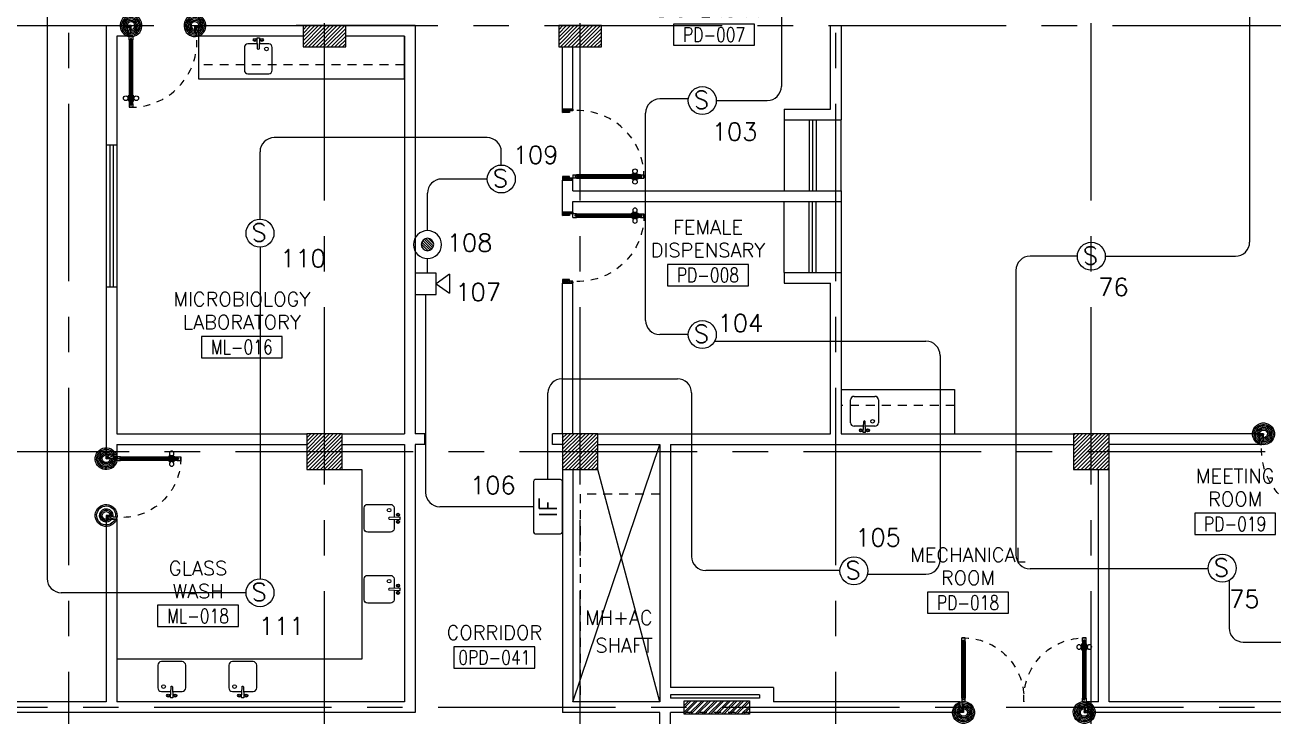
# Model space of a CAD drawing. Extents: x -0.4 to 91.7, y -13.9 to 77.4.
# Drawn here: x 21.38 to 38.96, y 22.93 to 32.66 of the extents above; entities that cross this region are included whole.
import ezdxf
from ezdxf.enums import TextEntityAlignment as Align

# ---------------------------------------------------------------- set-up
doc = ezdxf.new("R2010")
doc.units = 0
doc.header["$MEASUREMENT"] = 0
for name, pattern in [('CENTERX2', [4, 2.5, -0.5, 0.5, -0.5]), ('HIDDEN', [0.375, 0.25, -0.125]), ('HIDDEN2', [0.1875, 0.125, -0.0625])]:
    doc.linetypes.add(name, pattern=pattern)
doc.layers.get('0').update_dxf_attribs({"color": 11, "linetype": 'CONTINUOUS'})
for name, color, linetype in [('AXES', 11, 'CENTERX2'), ('COL', 11, 'CONTINUOUS'), ('COUNTER', 11, 'CONTINUOUS'), ('DOOR', 11, 'CONTINUOUS'), ('E-FIRE', 4, 'CONTINUOUS'), ('E-WIRE', 4, 'CONTINUOUS'), ('FHC', 11, 'CONTINUOUS'), ('GAR', 11, 'CONTINUOUS'), ('HAT', 11, 'CONTINUOUS'), ('HIDDEN', 11, 'HIDDEN2'), ('Locker', 11, 'CONTINUOUS'), ('ME-FIX', 11, 'CONTINUOUS'), ('RM-BOX', 11, 'CONTINUOUS'), ('RM-NAME', 11, 'CONTINUOUS'), ('RM-NO', 11, 'CONTINUOUS'), ('WALL', 11, 'CONTINUOUS'), ('WIN', 11, 'CONTINUOUS')]:
    doc.layers.add(name, color=color, linetype=linetype)
doc.styles.add('ROMANS', font='ROMANS.shx', dxfattribs={"width": 0.6})

# ---------------------------------------------------------------- blocks, each defined once
blk = doc.blocks.new('A$C272A55A0')
at = {"layer": 'DOOR', "color": 0, "linetype": 'ByBlock'}
for p, q in [((0, 900), (0, 1050)), ((50, 1050), (0, 1050)), ((0, 900), (25, 900)), ((25, 950), (50, 950)), ((25, 900), (25, 950)), ((75, 900), (25, 900)), ((25, 850), (25, 900)), ((50, 950), (50, 1050)), ((75, 900), (75, 850)), ((1725, 900), (1775, 900)), ((1725, 900), (1725, 850)), ((1750, 950), (1750, 1050)), ((1750, 1050), (1800, 1050)), ((1775, 950), (1750, 950)), ((1775, 900), (1775, 950)), ((1800, 900), (1775, 900)), ((1775, 850), (1775, 900)), ((1800, 1050), (1800, 900)), ((42, 850), (25, 850)), ((58, 870), (42, 870)), ((42, 870), (42, 850)), ((58, 850), (58, 870)), ((75, 850), (58, 850)), ((1725, 850), (1742, 850)), ((1742, 870), (1758, 870)), ((1742, 850), (1742, 870)), ((1758, 870), (1758, 850)), ((1758, 850), (1775, 850)), ((25, 50), (42, 50)), ((25, 50), (25, 0)), ((25, 0), (75, 0)), ((75, 0), (25, 0)), ((42, 50), (42, 30)), ((42, 30), (58, 30)), ((58, 50), (75, 50)), ((58, 50), (58, 30)), ((75, 50), (75, 0)), ((1718, 160), (1709, 160)), ((1709, 95), (1709, 160)), ((1718, 95), (1709, 95)), ((1725, 173), (1718, 173)), ((1718, 173), (1718, 83)), ((1718, 95), (1718, 160)), ((1725, 83), (1718, 83)), ((1742, 50), (1725, 50)), ((1725, 50), (1725, 0)), ((1775, 0), (1725, 0)), ((1725, 0), (1775, 0)), ((1742, 50), (1742, 30)), ((1758, 30), (1742, 30)), ((1775, 50), (1758, 50)), ((1758, 50), (1758, 30)), ((1775, 173), (1782, 173)), ((1775, 83), (1782, 83)), ((1775, 50), (1775, 0)), ((1782, 173), (1782, 83)), ((1782, 160), (1791, 160)), ((1782, 95), (1782, 160)), ((1782, 95), (1791, 95)), ((1791, 95), (1791, 160))]:
    blk.add_line(p, q, dxfattribs=at)
at = {"layer": 'DOOR', "color": 9, "linetype": 'ByBlock'}
for p, q in [((50, 1050), (0, 1010)), ((50, 1050), (0, 937)), ((50, 1050), (37, 950)), ((1750, 1050), (1800, 1010)), ((1750, 1050), (1800, 937)), ((1750, 1050), (1763, 950))]:
    blk.add_line(p, q, dxfattribs=at)
at = {"layer": 'DOOR', "linetype": 'ByBlock'}
for p, q in [((25, 850), (25, 50)), ((42, 850), (42, 50)), ((58, 850), (58, 50)), ((75, 50), (75, 850)), ((1725, 50), (1725, 850)), ((1742, 850), (1742, 50)), ((1758, 850), (1758, 50)), ((1775, 850), (1775, 50))]:
    blk.add_line(p, q, dxfattribs=at)
at = {"layer": 'DOOR', "color": 0, "linetype": 'ByBlock'}
for centre in [(1676, 128), (1824, 128)]:
    blk.add_circle(centre, 32.4, dxfattribs=at)
at = {"layer": 'DOOR', "color": 9, "linetype": 'ByBlock'}
for centre, radius, start, end in [((50, 1050), 54.4, 203.2074, 270), ((50, 1050), 74.4, 227.7764, 270), ((50, 1050), 94.4, 238.0182, 270), ((50, 1050), 114, 244.0838, 257.3774), ((50, 1050), 134, 248.1598, 259.28), ((50, 1050), 154, 251.1053, 256.2858), ((50, 1050), 34.4, 180, 270), ((50, 1050), 14.4, 180, 270), ((1750, 1050), 14.4, 270, 0), ((1750, 1050), 34.4, 270, 0), ((1750, 1050), 54.4, 270, 336.7926), ((1750, 1050), 74.4, 270, 312.2236), ((1750, 1050), 94.4, 270, 301.9818), ((1750, 1050), 114, 282.6226, 295.9162), ((1750, 1050), 134, 280.72, 291.8402), ((1750, 1050), 154, 283.7142, 288.8947)]:
    blk.add_arc(centre, radius, start, end, dxfattribs=at)
at = {"layer": 'DOOR', "linetype": 'HIDDEN', "ltscale": 0.5}
for centre, start, end in [((50, 851), 268.3174, 3.2965), ((1750, 851), 176.7035, 271.6826)]:
    blk.add_arc(centre, 851, start, end, dxfattribs=at)
at = {"layer": 'WALL', "linetype": 'ByBlock'}
blk.add_line((1800, 900), (1800, 1050), dxfattribs=at)
blk = doc.blocks.new('*X88')
at = {"color": 0}
for p, q in [((49339, 32263), (49838, 32761)), ((49339, 32316), (49785, 32761)), ((49339, 32369), (49732, 32761)), ((49339, 32422), (49679, 32761)), ((49339, 32475), (49625, 32761)), ((49339, 32528), (49572, 32761)), ((49339, 32581), (49519, 32761)), ((49339, 32634), (49466, 32761)), ((49339, 32687), (49413, 32761)), ((49339, 32740), (49360, 32761)), ((49391, 32261), (49839, 32710)), ((49444, 32261), (49839, 32657)), ((49497, 32261), (49839, 32603)), ((49550, 32261), (49839, 32550)), ((49603, 32261), (49839, 32497)), ((49656, 32261), (49839, 32444)), ((49709, 32261), (49839, 32391)), ((49762, 32261), (49839, 32338)), ((49815, 32261), (49839, 32285))]:
    blk.add_line(p, q, dxfattribs=at)
blk = doc.blocks.new('COL50')
at = {"layer": 'COL'}
blk.add_lwpolyline([(-250, 250), (-250, -250), (250, -250), (250, 250)], close=True, dxfattribs=at)
blk = doc.blocks.new('RM1')
at = {"layer": 'RM-BOX'}
blk.add_lwpolyline([(570, -200), (-570, -200), (-570, -500), (570, -500)], close=True, dxfattribs=at)
at = {"layer": 'RM-NAME', "style": 'ROMANS'}
for tag, p in [('ROOMNAME1', (0, 324)), ('ROOMNAME2', (0, 0))]:
    blk.add_attdef(tag, text='', height=200, dxfattribs=at).set_placement(p, align=Align.MIDDLE)
at = {"layer": 'RM-NO', "style": 'ROMANS', "width": 0.8}
blk.add_attdef('ROOMNO', text='', height=200, dxfattribs=at).set_placement((0, -350), align=Align.MIDDLE)
blk = doc.blocks.new('DOOR90')
at = {"layer": 'DOOR', "color": 7, "linetype": 'ByBlock'}
for p, q in [((-150, 0), (0, 0)), ((-150, 0), (-150, -25)), ((0, -50), (-114, 0)), ((0, -50), (-40, 0)), ((0, -50), (0, 0)), ((-1000, -25), (-1050, -25)), ((-1050, -75), (-1050, -25)), ((-1050, -25), (-1050, -75)), ((-1000, -75), (-1050, -75)), ((-1000, -42), (-1020, -42)), ((-1020, -42), (-1020, -58)), ((-1000, -58), (-1020, -58)), ((-1000, -25), (-1000, -42)), ((-1000, -58), (-1000, -75)), ((-878, -18), (-968, -18)), ((-968, -25), (-968, -18)), ((-968, -75), (-968, -82)), ((-878, -82), (-968, -82)), ((-955, -9), (-890, -9)), ((-955, -18), (-955, -9)), ((-955, -18), (-890, -18)), ((-955, -82), (-890, -82)), ((-955, -82), (-955, -91)), ((-955, -91), (-890, -91)), ((-890, -18), (-890, -9)), ((-890, -82), (-890, -91)), ((-878, -25), (-878, -18)), ((-878, -75), (-878, -82)), ((-200, -25), (-150, -25)), ((-200, -42), (-200, -25)), ((-180, -42), (-200, -42)), ((-200, -58), (-180, -58)), ((-200, -75), (-200, -58)), ((-150, -75), (-200, -75)), ((-180, -58), (-180, -42)), ((-150, -25), (-100, -25)), ((-150, -75), (-150, -25)), ((-100, -25), (-100, -50)), ((0, -50), (-100, -37)), ((-100, -50), (0, -50)), ((-150, -875), (-100, -875)), ((-150, -900), (-150, -875)), ((0, -850), (-114, -900)), ((-100, -875), (-100, -850)), ((0, -850), (-100, -863)), ((-100, -850), (0, -850)), ((0, -850), (-40, -900)), ((0, -850), (0, -900)), ((-150, -900), (0, -900)), ((0, -900), (-150, -900))]:
    blk.add_line(p, q, dxfattribs=at)
at = {"layer": 'DOOR', "linetype": 'ByBlock'}
for p, q in [((-200, -25), (-1000, -25)), ((-200, -42), (-1000, -42)), ((-200, -58), (-1000, -58)), ((-1000, -75), (-200, -75))]:
    blk.add_line(p, q, dxfattribs=at)
at = {"layer": 'DOOR', "color": 7, "linetype": 'ByBlock'}
for centre in [(-923, 24), (-923, -124)]:
    blk.add_circle(centre, 32.4, dxfattribs=at)
for centre, radius, start, end in [((0, -50), 154, 161.1053, 166.2858), ((0, -50), 94.4, 148.0182, 180), ((0, -50), 134, 158.1598, 169.28), ((0, -50), 114, 154.0838, 167.3774), ((0, -50), 74.4, 137.7764, 180), ((0, -50), 54.4, 113.2074, 180), ((0, -50), 34.4, 90, 180), ((0, -50), 14.4, 90, 180), ((0, -850), 134, 190.72, 201.8402), ((0, -850), 94.4, 180, 211.9818), ((0, -850), 74.4, 180, 222.2236), ((0, -850), 54.4, 180, 246.7926), ((0, -850), 34.4, 180, 270), ((0, -850), 14.4, 180, 270), ((0, -850), 154, 193.7142, 198.8947)]:
    blk.add_arc(centre, radius, start, end, dxfattribs=at)
at = {"layer": 'DOOR', "linetype": 'HIDDEN', "ltscale": 0.5}
blk.add_arc((-222, -50), 828, 178.2701, 275.003, dxfattribs=at)
blk = doc.blocks.new('*X94')
at = {"color": 0}
for p, q in [((38539, 32281), (39019, 32761)), ((38539, 32334), (38966, 32761)), ((38539, 32387), (38913, 32761)), ((38539, 32440), (38860, 32761)), ((38539, 32493), (38807, 32761)), ((38539, 32546), (38754, 32761)), ((38539, 32600), (38701, 32761)), ((38539, 32653), (38648, 32761)), ((38539, 32706), (38595, 32761)), ((38539, 32759), (38542, 32761)), ((38572, 32261), (39039, 32728)), ((38625, 32261), (39039, 32675)), ((38678, 32261), (39039, 32622)), ((38731, 32261), (39039, 32569)), ((38784, 32261), (39039, 32516)), ((38837, 32261), (39039, 32463)), ((38890, 32261), (39039, 32410)), ((38943, 32261), (39039, 32357)), ((38996, 32261), (39039, 32304))]:
    blk.add_line(p, q, dxfattribs=at)
blk = doc.blocks.new('*X93')
at = {"color": 0}
for p, q in [((42139, 32275), (42625, 32761)), ((42139, 32328), (42572, 32761)), ((42139, 32381), (42519, 32761)), ((42139, 32434), (42466, 32761)), ((42139, 32487), (42413, 32761)), ((42139, 32540), (42360, 32761)), ((42139, 32593), (42307, 32761)), ((42139, 32646), (42254, 32761)), ((42139, 32699), (42201, 32761)), ((42139, 32752), (42148, 32761)), ((42178, 32261), (42639, 32722)), ((42231, 32261), (42639, 32669)), ((42284, 32261), (42639, 32616)), ((42337, 32261), (42639, 32563)), ((42390, 32261), (42639, 32510)), ((42443, 32261), (42639, 32457)), ((42496, 32261), (42639, 32404)), ((42549, 32261), (42639, 32351)), ((42602, 32261), (42639, 32298))]:
    blk.add_line(p, q, dxfattribs=at)
blk = doc.blocks.new('A$C24ED45A6')
at = {"layer": 'DOOR', "color": 0, "linetype": 'ByBlock'}
for p, q in [((909, 1055), (909, 990)), ((918, 1055), (909, 1055)), ((918, 978), (918, 1068)), ((925, 1068), (918, 1068)), ((918, 1055), (918, 990)), ((925, 1100), (925, 1150)), ((925, 1150), (975, 1150)), ((975, 1150), (925, 1150)), ((942, 1100), (925, 1100)), ((942, 1100), (942, 1120)), ((958, 1120), (942, 1120)), ((958, 1100), (958, 1120)), ((975, 1100), (958, 1100)), ((975, 1100), (975, 1150)), ((975, 1068), (982, 1068)), ((982, 978), (982, 1068)), ((982, 1055), (982, 990)), ((982, 1055), (991, 1055)), ((991, 1055), (991, 990)), ((918, 990), (909, 990)), ((925, 978), (918, 978)), ((975, 978), (982, 978)), ((982, 990), (991, 990)), ((925, 150), (925, 200)), ((925, 200), (942, 200)), ((942, 200), (942, 180)), ((942, 180), (958, 180)), ((958, 180), (958, 200)), ((958, 200), (975, 200)), ((975, 200), (975, 150)), ((0, 0), (0, 150)), ((0, 150), (25, 150)), ((50, 0), (0, 0)), ((25, 150), (25, 100)), ((25, 100), (50, 100)), ((50, 100), (50, 0)), ((925, 150), (975, 150)), ((975, 100), (950, 100)), ((950, 100), (950, 0)), ((1000, 150), (975, 150)), ((975, 150), (975, 100)), ((1000, 150), (1000, 0)), ((950, 0), (1000, 0))]:
    blk.add_line(p, q, dxfattribs=at)
at = {"layer": 'DOOR', "linetype": 'ByBlock'}
for p, q in [((925, 1100), (925, 200)), ((942, 200), (942, 1100)), ((958, 200), (958, 1100)), ((975, 200), (975, 1100))]:
    blk.add_line(p, q, dxfattribs=at)
at = {"layer": 'DOOR', "color": 9, "linetype": 'ByBlock'}
for p, q in [((50, 0), (0, 114)), ((50, 0), (0, 40)), ((50, 0), (37, 100)), ((950, 0), (1000, 114)), ((950, 0), (963, 100)), ((950, 0), (1000, 40))]:
    blk.add_line(p, q, dxfattribs=at)
at = {"layer": 'DOOR', "color": 0, "linetype": 'ByBlock'}
for centre in [(876, 1023), (1024, 1023)]:
    blk.add_circle(centre, 32.4, dxfattribs=at)
at = {"layer": 'DOOR', "linetype": 'HIDDEN', "ltscale": 0.5}
blk.add_arc((950, 222), 928, 88.456, 184.4816, dxfattribs=at)
at = {"layer": 'DOOR', "color": 9, "linetype": 'ByBlock'}
for centre, radius, start, end in [((50, 0), 154, 103.7142, 108.8947), ((50, 0), 134, 100.72, 111.8402), ((50, 0), 114, 102.6226, 115.9162), ((50, 0), 94.4, 90, 121.9818), ((50, 0), 74.4, 90, 132.2236), ((50, 0), 54.4, 90, 156.7926), ((50, 0), 34.4, 90, 180), ((50, 0), 14.4, 90, 180), ((950, 0), 94.4, 58.0182, 90), ((950, 0), 74.4, 47.7764, 90), ((950, 0), 54.4, 23.2074, 90), ((950, 0), 34.4, 0, 90), ((950, 0), 14.4, 0, 90), ((950, 0), 134, 68.1598, 79.28), ((950, 0), 114, 64.0838, 77.3774), ((950, 0), 154, 71.1053, 76.2858)]:
    blk.add_arc(centre, radius, start, end, dxfattribs=at)
at = {"layer": 'WALL'}
blk.add_line((1000, 0), (1000, 150), dxfattribs=at)
blk = doc.blocks.new('A$C347D0806')
at = {"layer": 'ME-FIX'}
for p, q in [((0.627, 1.6), (0.627, 0)), ((0.107, 1.28), (0.107, 1.417)), ((0.157, 1.467), (0.478, 1.467)), ((0.528, 1.417), (0.528, 1.124)), ((0.019, 1.254), (0.019, 1.287)), ((0.019, 1.287), (0.174, 1.28)), ((0.019, 1.254), (0.174, 1.261)), ((0.107, 1.124), (0.107, 1.261)), ((0.478, 1.074), (0.157, 1.074)), ((0.627, 0), (0, 0))]:
    blk.add_line(p, q, dxfattribs=at)
for centre, radius in [((0.05, 1.32), 0.0217), ((0.05, 1.221), 0.0217), ((0.05, 1.32), 0.014), ((0.05, 1.221), 0.014), ((0.177, 1.156), 0.0255)]:
    blk.add_circle(centre, radius, dxfattribs=at)
for centre, radius, start, end in [((0.157, 1.417), 0.0499, 90, 180), ((0.478, 1.417), 0.0499, 0, 90), ((0.174, 1.27), 0.00997, 270, 90), ((0.157, 1.124), 0.0499, 180, 270), ((0.478, 1.124), 0.0499, 270, 0)]:
    blk.add_arc(centre, radius, start, end, dxfattribs=at)
blk = doc.blocks.new('S')
at = {"layer": 'E-FIRE'}
blk.add_circle((0, 0), 197, dxfattribs=at)
at = {"layer": 'E-FIRE', "color": 3, "style": 'ROMANS'}
blk.add_text('S', height=250, dxfattribs=at).set_placement((-119, -115))
blk = doc.blocks.new('ES')
at = {"layer": 'E-FIRE'}
blk.add_line((-135, 485), (134, 485), dxfattribs=at)
for points in [[(-135, 485), (0, 300)], [(0, 300), (0, 300), (134, 485)]]:
    blk.add_lwpolyline(points, dxfattribs=at)
blk.add_lwpolyline([(-150, 0), (150, 0), (150, 300), (-150, 300)], close=True, dxfattribs=at)
blk = doc.blocks.new('MCP')
at = {"color": 1}
for p, q in [((-88, -9), (9, 88)), ((-82, 33), (-33, 82)), ((-80, -36), (36, 80)), ((-66, -58), (58, 66)), ((-47, -74), (74, 47)), ((-23, -85), (85, 23)), ((10, -88), (88, -10))]:
    blk.add_line(p, q, dxfattribs=at)
at = {"layer": 'E-FIRE'}
blk.add_circle((0, 0), 197, dxfattribs=at)
at = {"layer": 'E-FIRE', "color": 4}
blk.add_circle((0, 0), 88.1, dxfattribs=at)

msp = doc.modelspace()

# ---------------------------------------------------------------- hatches: boundary and pattern name
at = {"layer": 'FHC', "linetype": 'ByBlock', "ltscale": 0.3}
h = msp.add_hatch(dxfattribs=at)
h.set_pattern_fill('ANSI32', color=11, scale=175, style=0)
h.set_pattern_definition([(44.999998, (-201.52975, -8.101005), (-0.046403885, 0.046403882), []), (44.999998, (-201.49881, -8.101005), (-0.046403885, 0.046403882), [])])
h.paths.add_polyline_path([(31.5864, 22.95), (31.5864, 23.14), (30.6664, 23.14), (30.6664, 22.95)])
h.paths.add_polyline_path([(30.4538, 22.5289), (30.4538, 22.9497), (30.7163, 22.9497), (30.7163, 22.5289)], flags=9)
at = {"layer": 'HAT'}
h = msp.add_hatch(dxfattribs=at)
h.set_pattern_fill('ANSI31', color=256, scale=0.3, style=0)
h.set_pattern_definition([(45, (-332.943787, -6.181), (-0.0265165043, 0.0265165043), [])])
h.paths.add_polyline_path([(25.6014, 32.35), (25.6014, 32.65), (25.3014, 32.65), (25.3014, 32.35)])
h.paths.add_polyline_path([(25.9014, 32.35), (25.9014, 32.65), (25.6014, 32.65), (25.6014, 32.35)])
h = msp.add_hatch(dxfattribs=at)
h.set_pattern_fill('ANSI31', color=256, scale=0.3, style=0)
h.set_pattern_definition([(45, (-329.343787, -6.181), (-0.0265165043, 0.0265165043), [])])
h.paths.add_polyline_path([(29.2014, 32.35), (29.2014, 32.65), (28.9014, 32.65), (28.9014, 32.35)])
h.paths.add_polyline_path([(29.5014, 32.35), (29.5014, 32.65), (29.2014, 32.65), (29.2014, 32.35)])

# ---------------------------------------------------------------- linework, layer by layer
at = {"layer": 'AXES'}
for p, q in [((25.6014, -1.8143), (25.6014, 76.6632)), ((29.2014, -1.8143), (29.2014, 76.6632)), ((36.4014, -1.8143), (36.4014, 76.6632)), ((22.0014, 5.05), (22.0014, 63.87)), ((32.8014, 5.05), (32.8014, 63.87)), ((0.7, 32.65), (69.4414, 32.65)), ((0.35, 26.65), (69.4414, 26.65)), ((11.2014, 23.05), (69.4414, 23.05))]:
    msp.add_line(p, q, dxfattribs=at)
at = {"layer": 'COL'}
for points in [[(25.9014, 32.65), (25.3014, 32.65), (25.3014, 32.35), (25.9014, 32.35)], [(29.5014, 32.65), (28.9014, 32.65), (28.9014, 32.35), (29.5014, 32.35)]]:
    msp.add_lwpolyline(points, close=True, dxfattribs=at)
at = {"layer": 'COUNTER'}
for p, q in [((32.0764, 31.325), (32.0764, 30.325)), ((32.8764, 30.325), (32.8764, 31.325)), ((32.0764, 29.175), (32.0764, 30.175)), ((32.8764, 30.175), (32.8764, 29.175))]:
    msp.add_line(p, q, dxfattribs=at)
at = {"layer": 'E-FIRE', "color": 4}
for p, q in [((28.5471, 26.231), (28.5471, 25.5174)), ((28.9277, 26.2548), (28.5709, 26.2548)), ((28.9514, 25.5174), (28.9514, 26.231)), ((28.5709, 25.4936), (28.9277, 25.4936))]:
    msp.add_line(p, q, dxfattribs=at)
for centre, start, end in [((28.5709, 26.231), 90, 180), ((28.9277, 26.231), 0, 90), ((28.5709, 25.5174), 180, 270), ((28.9277, 25.5174), 270, 0)]:
    msp.add_arc(centre, 0.0238, start, end, dxfattribs=at)
at = {"layer": 'E-WIRE', "color": 4}
for p, q in [((38.631, 36.7279), (38.631, 29.6018)), ((32.0368, 35.3645), (32.0368, 31.7947)), ((21.6951, 34.2198), (21.6951, 24.8622)), ((30.7271, 31.6173), (30.3234, 31.6173)), ((31.1199, 31.5947), (31.8368, 31.5947)), ((30.1234, 28.4987), (30.1234, 31.4173)), ((27.0522, 29.1645), (27.0522, 29.3695)), ((36.2044, 29.4025), (35.5389, 29.4025)), ((35.3389, 29.2025), (35.3389, 25.197)), ((31.0964, 28.2054), (34.0717, 28.2054)), ((34.2717, 28.0054), (34.2717, 25.1229)), ((28.9493, 27.6766), (30.5711, 27.6766)), ((30.7711, 27.4766), (30.7711, 25.1739)), ((32.8614, 24.9739), (30.9711, 24.9739)), ((38.0481, 24.997), (35.5389, 24.997)), ((33.2498, 24.9229), (34.0717, 24.9229)), ((38.3411, 24.8361), (38.3411, 24.1665)), ((24.4963, 24.6622), (21.8951, 24.6622)), ((38.5411, 23.9665), (41.619, 23.9665))]:
    msp.add_line(p, q, dxfattribs=at)
at = {"layer": 'E-WIRE'}
for p, q in [((27.8917, 31.0732), (24.8934, 31.0732)), ((24.6934, 29.9239), (24.6934, 30.8732)), ((28.0917, 30.6871), (28.0917, 30.8732)), ((27.8946, 30.49), (27.2522, 30.49)), ((27.0522, 29.7637), (27.0522, 30.29)), ((27.0264, 28.8645), (27.0264, 26.0742)), ((30.7258, 28.2987), (30.3234, 28.2987)), ((28.7493, 26.2548), (28.7493, 27.4766)), ((28.5471, 25.8742), (27.2264, 25.8742))]:
    msp.add_line(p, q, dxfattribs=at)
at = {"layer": 'E-WIRE', "color": 4}
for centre, start, end in [((31.8368, 31.7947), 270, 0), ((30.3234, 31.4173), 90, 180), ((35.5389, 29.2025), 90, 180), ((34.0717, 28.0054), 0, 90), ((30.5711, 27.4766), 0, 90), ((30.9711, 25.1739), 180, 270), ((35.5389, 25.197), 180, 270), ((34.0717, 25.1229), 270, 0), ((21.8951, 24.8622), 180, 270), ((38.5411, 24.1665), 180, 270)]:
    msp.add_arc(centre, 0.2, start, end, dxfattribs=at)
at = {"layer": 'E-WIRE'}
for centre, start, end in [((24.8934, 30.8732), 90, 180), ((27.8917, 30.8732), 0, 90), ((27.2522, 30.29), 90, 180), ((30.3234, 28.4987), 180, 270), ((28.9493, 27.4766), 90, 180), ((27.2264, 26.0742), 180, 270)]:
    msp.add_arc(centre, 0.2, start, end, dxfattribs=at)
at = {"layer": 'FHC', "linetype": 'ByBlock', "ltscale": 0.3}
for p, q in [((30.6664, 23.14), (31.5864, 23.14)), ((30.6664, 22.95), (30.6664, 23.14)), ((31.5864, 23.14), (31.5864, 22.95)), ((31.5864, 22.95), (30.6664, 22.95))]:
    msp.add_line(p, q, dxfattribs=at)
at = {"layer": 'FHC', "color": 250, "linetype": 'HIDDEN', "ltscale": 0.25}
msp.add_line((31.5864, 22.975), (30.6664, 22.975), dxfattribs=at)
at = {"layer": 'GAR'}
for p, q in [((29.1014, 23.125), (30.3264, 26.75)), ((30.3264, 23.125), (29.4514, 26.4))]:
    msp.add_line(p, q, dxfattribs=at)
at = {"layer": 'HIDDEN'}
for p, q in [((29.2014, 26.05), (29.2014, 23.125)), ((30.3264, 26.05), (29.2014, 26.05))]:
    msp.add_line(p, q, dxfattribs=at)
at = {"layer": 'ME-FIX', "linetype": 'Continuous'}
msp.add_line((23.8269, 32.5), (23.8269, 31.9), dxfattribs=at)
at = {"layer": 'ME-FIX'}
for p, q in [((26.7264, 31.9), (26.7264, 32.5)), ((23.8269, 31.9), (26.7264, 31.9)), ((25.8514, 26.4), (26.1264, 26.4)), ((26.1264, 26.4), (26.1264, 23.725)), ((26.1264, 23.725), (22.6764, 23.725))]:
    msp.add_line(p, q, dxfattribs=at)
at = {"layer": 'ME-FIX', "linetype": 'HIDDEN2'}
for p, q in [((26.7264, 32.1), (23.8269, 32.1)), ((34.4767, 27.3), (32.8764, 27.3))]:
    msp.add_line(p, q, dxfattribs=at)
at = {"layer": 'ME-FIX', "color": 4}
for p, q in [((24.6934, 29.5297), (24.6934, 24.8593)), ((36.5985, 29.4018), (38.431, 29.4018))]:
    msp.add_line(p, q, dxfattribs=at)
at = {"layer": 'ME-FIX'}
for points in [[(24.6569, 32.3927), (24.523, 32.3927, 0.4142136), (24.4731, 32.3428), (24.4731, 32.0217, 0.4142136), (24.523, 31.9718), (24.8159, 31.9718, 0.4142136), (24.8658, 32.0217), (24.8658, 32.3428, 0.4142136), (24.8159, 32.3927), (24.682, 32.3927)], [(26.5808, 25.698), (26.5808, 25.5641, -0.4142136), (26.5309, 25.5142), (26.2098, 25.5142, -0.4142136), (26.16, 25.5641), (26.16, 25.857, -0.4142136), (26.2098, 25.9069), (26.5309, 25.9069, -0.4142136), (26.5808, 25.857), (26.5808, 25.7232)], [(26.5808, 24.698), (26.5808, 24.5641, -0.4142136), (26.5309, 24.5142), (26.2098, 24.5142, -0.4142136), (26.16, 24.5641), (26.16, 24.857, -0.4142136), (26.2098, 24.9069), (26.5309, 24.9069, -0.4142136), (26.5808, 24.857), (26.5808, 24.7232)], [(23.4629, 23.2706), (23.5967, 23.2706, 0.4142136), (23.6466, 23.3205), (23.6466, 23.6416, 0.4142136), (23.5967, 23.6915), (23.3038, 23.6915, 0.4142136), (23.2539, 23.6416), (23.2539, 23.3205, 0.4142136), (23.3038, 23.2706), (23.4377, 23.2706)], [(24.4629, 23.2706), (24.5967, 23.2706, 0.4142136), (24.6466, 23.3205), (24.6466, 23.6416, 0.4142136), (24.5967, 23.6915), (24.3038, 23.6915, 0.4142136), (24.2539, 23.6416), (24.2539, 23.3205, 0.4142136), (24.3038, 23.2706), (24.4377, 23.2706)]]:
    msp.add_lwpolyline(points, format="xyb", dxfattribs=at)
for points in [[(24.6534, 32.4809), (24.6855, 32.4809), (24.6794, 32.3256, -1), (24.6595, 32.3256)], [(26.669, 25.6945), (26.669, 25.7266), (26.5137, 25.7205, 1), (26.5137, 25.7006)], [(26.669, 24.6945), (26.669, 24.7266), (26.5137, 24.7205, 1), (26.5137, 24.7006)], [(23.4663, 23.1824), (23.4342, 23.1824), (23.4403, 23.3377, -1), (23.4602, 23.3377)], [(24.4663, 23.1824), (24.4342, 23.1824), (24.4403, 23.3377, -1), (24.4602, 23.3377)]]:
    msp.add_lwpolyline(points, format="xyb", close=True, dxfattribs=at)
for centre, radius in [((24.6197, 32.4498), 0.0217), ((24.6197, 32.4498), 0.014), ((24.7192, 32.4498), 0.0217), ((24.7192, 32.4498), 0.014), ((24.7839, 32.3232), 0.0255), ((26.5114, 25.825), 0.0255), ((26.6379, 25.7603), 0.0217), ((26.6379, 25.6608), 0.0217), ((26.6379, 25.7603), 0.014), ((26.6379, 25.6608), 0.014), ((26.5114, 24.825), 0.0255), ((26.6379, 24.7603), 0.0217), ((26.6379, 24.6608), 0.0217), ((26.6379, 24.7603), 0.014), ((26.6379, 24.6608), 0.014), ((23.3358, 23.3401), 0.0255), ((23.4005, 23.2135), 0.0217), ((23.4005, 23.2135), 0.014), ((23.5, 23.2135), 0.0217), ((23.5, 23.2135), 0.014), ((24.3358, 23.3401), 0.0255), ((24.4005, 23.2135), 0.0217), ((24.4005, 23.2135), 0.014), ((24.5, 23.2135), 0.0217), ((24.5, 23.2135), 0.014)]:
    msp.add_circle(centre, radius, dxfattribs=at)
at = {"layer": 'ME-FIX', "color": 4}
msp.add_arc((38.431, 29.6018), 0.2, 270, 0, dxfattribs=at)
at = {"layer": 'WALL'}
for p, q in [((22.5264, 32.65), (22.5264, 30.9662)), ((22.8269, 32.5), (22.8269, 32.65)), ((23.8269, 32.65), (23.8269, 32.5)), ((23.8269, 32.5), (23.8269, 32.65)), ((25.3014, 32.6464), (23.8269, 32.6483)), ((25.3514, 32.65), (25.2014, 32.65)), ((26.8764, 32.65), (25.8514, 32.65)), ((26.8764, 32.65), (26.8764, 26.9)), ((32.7264, 32.65), (32.8764, 32.65)), ((32.7264, 31.475), (32.7264, 32.65)), ((32.8764, 32.65), (32.8764, 31.325)), ((22.6764, 32.5), (22.6764, 30.9662)), ((22.8269, 32.5), (22.6764, 32.5)), ((25.3014, 32.5), (23.8269, 32.5)), ((26.7264, 32.5), (25.9005, 32.5)), ((26.7264, 32.5), (26.7264, 26.9)), ((28.9514, 31.475), (28.9514, 32.35)), ((29.1014, 31.475), (29.1014, 32.35)), ((29.1014, 31.475), (28.9514, 31.475)), ((32.0764, 31.475), (32.7264, 31.475)), ((32.0764, 31.475), (32.0764, 31.325)), ((32.0764, 31.325), (32.8764, 31.325)), ((22.6764, 30.9662), (22.5264, 30.9662)), ((28.9514, 30.025), (28.9514, 30.475)), ((29.1014, 30.475), (28.9514, 30.475)), ((29.1014, 30.325), (29.1014, 30.475)), ((29.1014, 30.325), (32.8764, 30.325)), ((32.8764, 30.325), (32.8764, 30.175)), ((29.1014, 30.175), (32.8764, 30.175)), ((29.1014, 30.025), (29.1014, 30.175)), ((29.1014, 30.025), (28.9514, 30.025)), ((28.9514, 26.9), (28.9514, 29.025)), ((29.1014, 29.025), (28.9514, 29.025)), ((29.1014, 26.9), (29.1014, 29.025)), ((32.0764, 29.175), (32.8764, 29.175)), ((32.0764, 29.175), (32.0764, 29.025)), ((32.0764, 29.025), (32.7264, 29.025)), ((32.7264, 26.9), (32.7264, 29.025)), ((32.8764, 29.175), (32.8764, 26.9)), ((22.5264, 28.9662), (22.5264, 26.6)), ((22.6764, 28.9662), (22.5264, 28.9662)), ((22.6764, 28.9662), (22.6764, 26.9)), ((22.6764, 26.9), (25.3514, 26.9)), ((25.8514, 26.9), (26.7264, 26.9)), ((27.0131, 26.9), (26.8764, 26.9)), ((27.0131, 26.75), (27.0131, 26.9)), ((28.9514, 26.9), (28.8131, 26.9)), ((28.8131, 26.75), (28.8131, 26.9)), ((29.4514, 26.9), (32.7264, 26.9)), ((32.8764, 26.9), (36.1514, 26.9)), ((38.7764, 26.9), (36.6514, 26.9)), ((38.7764, 26.75), (38.7764, 26.9)), ((22.6764, 26.75), (25.3514, 26.75)), ((22.6764, 26.75), (22.6764, 26.6)), ((25.8514, 26.75), (26.7264, 26.75)), ((26.7264, 26.75), (26.7264, 23.125)), ((27.0131, 26.75), (26.8764, 26.75)), ((26.8764, 26.75), (26.8764, 22.975)), ((28.9514, 26.75), (28.8131, 26.75)), ((29.4514, 26.75), (30.3264, 26.75)), ((30.3264, 26.75), (30.3264, 23.125)), ((30.4764, 26.75), (36.1514, 26.75)), ((30.4764, 26.75), (30.4764, 23.325)), ((38.7764, 26.75), (36.6514, 26.75)), ((22.6764, 26.6), (22.5264, 26.6)), ((28.9514, 26.4), (28.9514, 22.975)), ((29.1014, 26.4), (29.1014, 23.125)), ((36.5014, 23.125), (36.5014, 26.4)), ((36.6514, 23.125), (36.6514, 26.4)), ((22.6764, 25.7), (22.5264, 25.7)), ((22.5264, 25.7), (22.5264, 23.125)), ((22.6764, 25.7), (22.6764, 23.125)), ((31.9264, 23.325), (30.4764, 23.325)), ((31.7264, 23.225), (30.4764, 23.225)), ((30.4764, 23.225), (30.4764, 23.175)), ((31.7264, 23.225), (31.7264, 23.175)), ((31.9264, 23.325), (31.9264, 23.125)), ((22.5264, 23.125), (11.4514, 23.125)), ((26.7264, 23.125), (22.6764, 23.125)), ((30.3264, 23.125), (29.1014, 23.125)), ((31.7264, 23.175), (30.4764, 23.175)), ((30.6664, 22.975), (30.6664, 23.14)), ((30.6664, 23.14), (31.5864, 23.14)), ((31.5864, 23.14), (31.5864, 22.975)), ((34.5514, 23.125), (31.9264, 23.125)), ((34.5514, 23.125), (34.5514, 22.975)), ((36.3514, 23.125), (36.3514, 22.975)), ((36.5014, 23.125), (36.3514, 23.125)), ((39.9264, 23.125), (36.6514, 23.125)), ((26.8764, 22.975), (14.8764, 22.975)), ((30.3264, 22.975), (28.9514, 22.975)), ((30.3264, 22.75), (30.3264, 22.975)), ((30.4764, 22.75), (30.4764, 22.975)), ((30.6664, 22.975), (30.4764, 22.975)), ((34.5514, 22.975), (31.5864, 22.975)), ((43.6014, 22.975), (36.3514, 22.975))]:
    msp.add_line(p, q, dxfattribs=at)
at = {"layer": 'WIN'}
for p, q in [((32.4264, 31.325), (32.4264, 30.325)), ((32.4764, 31.325), (32.4764, 30.325)), ((32.5264, 31.325), (32.5264, 30.325)), ((22.5264, 30.9662), (22.5264, 28.9662)), ((22.5764, 30.9662), (22.5764, 28.9662)), ((22.6264, 30.9662), (22.6264, 28.9662)), ((22.6764, 30.9662), (22.6764, 28.9662)), ((32.4264, 29.175), (32.4264, 30.175)), ((32.4764, 29.175), (32.4764, 30.175)), ((32.5264, 29.175), (32.5264, 30.175))]:
    msp.add_line(p, q, dxfattribs=at)

# ---------------------------------------------------------------- block references
at = {"layer": 'COL', "xscale": 0.001000000047497451, "yscale": 0.0009999999892897904, "zscale": 0.001}
for p in [(25.6014, 26.65), (29.2014, 26.65), (36.4014, 26.65)]:
    msp.add_blockref('COL50', p, dxfattribs=at)
at = {"layer": 'DOOR', "color": 0, "yscale": 0.0009999999892897904, "zscale": 0.001}
for name, p, xscale, rotation in [('A$C24ED45A6', (23.8269, 32.65), 0.001000000047497451, 180), ('A$C24ED45A6', (28.9514, 31.475), 0.0009999999892897904, 270), ('A$C24ED45A6', (28.9514, 29.025), -0.0009999999892897904, 270), ('A$C24ED45A6', (38.7764, 26.9), -0.001000000047497451, 180), ('A$C272A55A0', (34.5514, 24.0254), -0.001000000047497451, 180)]:
    msp.add_blockref(name, p, dxfattribs=dict(at, xscale=xscale, rotation=rotation))
at = {"layer": 'DOOR', "color": 0, "xscale": -0.001000000047497451, "yscale": 0.0009999999892897904, "zscale": 0.001}
msp.add_blockref('DOOR90', (22.5264, 26.6), dxfattribs=at)
at = {"layer": 'E-FIRE', "color": 4, "xscale": 0.0009999999892897904, "yscale": 0.0009999999892897904, "zscale": 0.001}
for p in [(30.9228, 31.5947), (28.0917, 30.49), (24.6934, 29.7268), (36.4014, 29.4018), (30.9228, 28.2987), (33.0584, 24.9699), (38.2448, 25.008), (24.6934, 24.6622)]:
    msp.add_blockref('S', p, dxfattribs=at)
at = {"layer": 'E-FIRE', "color": 4, "yscale": 0.0009999999892897904, "zscale": 0.001}
for name, p, xscale, rotation in [('MCP', (27.0522, 29.5666), -0.0009999999892897904, 180), ('ES', (26.8764, 29.0145), 0.0009999999892897904, 270)]:
    msp.add_blockref(name, p, dxfattribs=dict(at, xscale=xscale, rotation=rotation))
at = {"layer": 'HAT', "xscale": 0.001000000047497451, "yscale": 0.0009999999892897904, "zscale": 0.001}
for p, values in [((31.0888, 32.8731), {'ROOMNO': 'PD-007', 'ROOMNAME2': 'DISPENSARY', 'ROOMNAME1': 'MALE'}), ((31.0016, 29.4867), {'ROOMNO': 'PD-008', 'ROOMNAME2': 'DISPENSARY', 'ROOMNAME1': 'FEMALE'}), ((24.4375, 28.4731), {'ROOMNO': 'ML-016', 'ROOMNAME2': 'LABORATORY', 'ROOMNAME1': 'MICROBIOLOGY'}), ((38.4269, 25.9814), {'ROOMNO': 'PD-019', 'ROOMNAME2': 'ROOM', 'ROOMNAME1': 'MEETING'}), ((34.6646, 24.8719), {'ROOMNO': 'PD-018', 'ROOMNAME2': 'ROOM', 'ROOMNAME1': 'MECHANICAL'}), ((23.8209, 24.685), {'ROOMNO': 'ML-018', 'ROOMNAME2': 'WASH', 'ROOMNAME1': 'GLASS'})]:
    msp.add_blockref('RM1', p, dxfattribs=at).add_auto_attribs(values)
for name in ['*X94', '*X93', '*X88']:
    msp.add_blockref(name, (-13.1878, -5.861), dxfattribs=at)
at = {"layer": 'Locker', "rotation": 90}
msp.add_blockref('A$C347D0806', (34.4767, 26.9), dxfattribs=at)
at = {"layer": 'WALL', "xscale": 0.001000000047497451, "yscale": 0.0009999999892897904, "zscale": 0.001}
msp.add_blockref('RM1', (27.9944, 24.1006), dxfattribs=at).add_auto_attribs({'ROOMNO': '0PD-041', 'ROOMNAME2': 'CORRIDOR'})

# ---------------------------------------------------------------- texts
at = {"layer": 'E-FIRE', "color": 4, "style": 'ROMANS'}
for s, p in [('103', (31.0562, 31.0315)), ('109', (28.2535, 30.7042)), ('108', (27.3238, 29.4671)), ('110', (24.9769, 29.2471)), ('107', (27.4448, 28.7722)), ('76', (36.4991, 28.8439)), ('104', (31.1378, 28.335)), ('106', (27.6506, 26.0523)), ('105', (33.0763, 25.3152)), ('75', (38.3425, 24.4502)), ('111', (24.6754, 24.0667))]:
    msp.add_text(s, height=0.25, dxfattribs=at).set_placement(p)
msp.add_text('IF', height=0.25, rotation=90, dxfattribs=at).set_placement((28.8757, 25.7206))
at = {"layer": 'RM-NAME', "style": 'ROMANS'}
for s, p in [('MH+AC', (29.7475, 24.3117)), ('SHAFT', (29.8199, 23.9212))]:
    msp.add_text(s, height=0.2, dxfattribs=at).set_placement(p, align=Align.MIDDLE)

doc.saveas('drawing.dxf')
